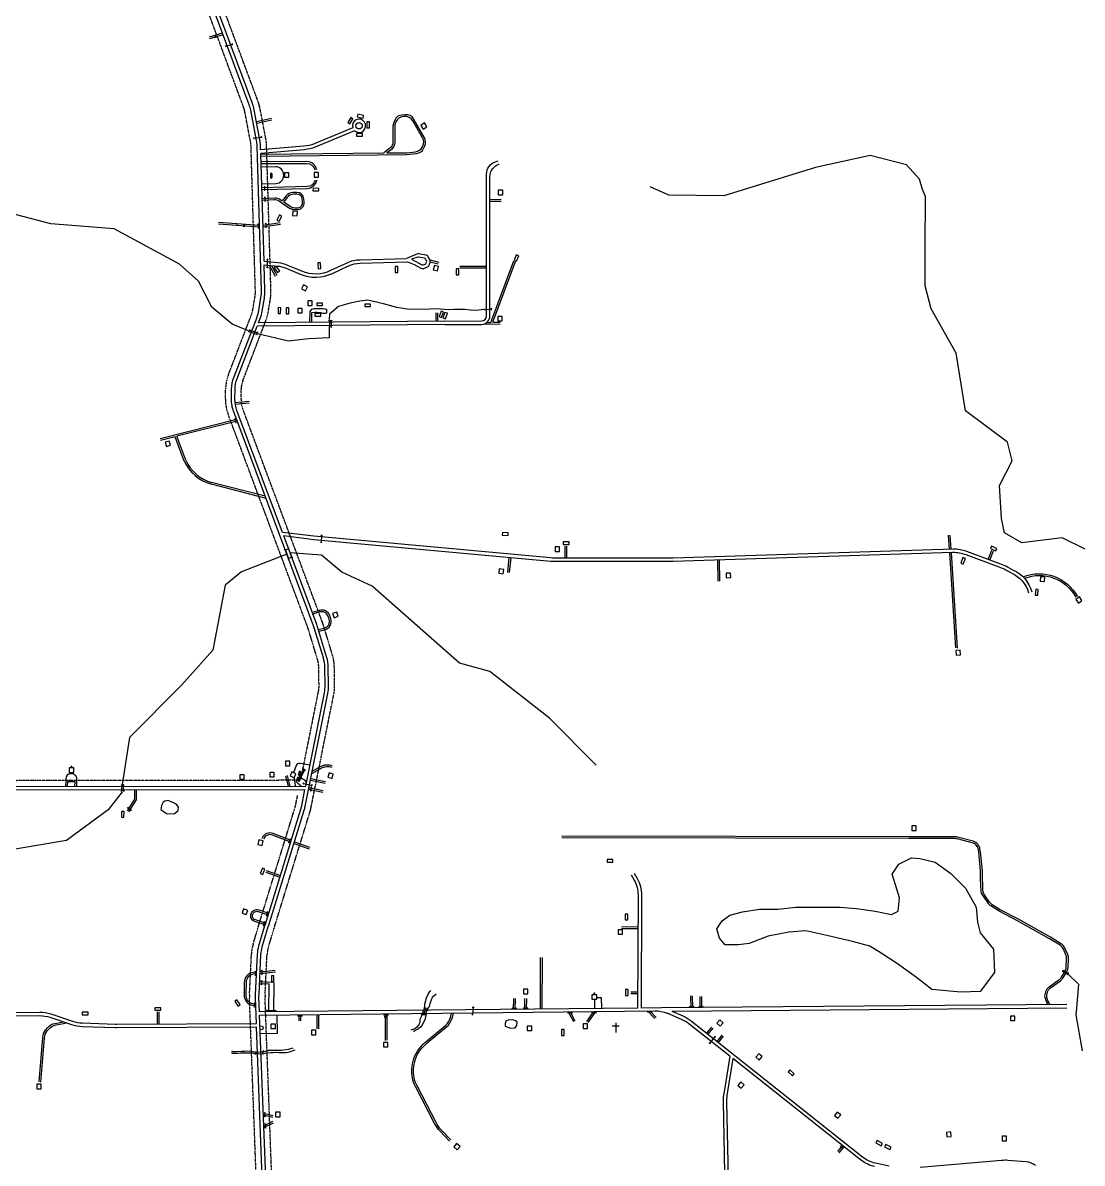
# Model space of a CAD drawing. Header units: inches. Extents: x 2666812 to 2767151, y 580083 to 705712.
# Drawn here: x 2700233 to 2706359, y 663811 to 670407 of the extents above; entities that cross this region are included whole.
import ezdxf

# ---------------------------------------------------------------- set-up
doc = ezdxf.new("R2010")
doc.units = ezdxf.units.IN
doc.header["$MEASUREMENT"] = 0
doc.linetypes.add('PHANTOM', pattern=[2.5, 1.25, -0.25, 0.25, -0.25, 0.25, -0.25])
for name, color, linetype in [('HY-SHORE', 5, 'Continuous'), ('PLD-LANDBASE', 252, 'Continuous'), ('PLD-PAR', 1, 'Continuous')]:
    doc.layers.add(name, color=color, linetype=linetype)

# ---------------------------------------------------------------- blocks, each defined once
blk = doc.blocks.new('DRWAYCULVERT')
for p, q in [((-13.4, 2.1), (-9.7, 0)), ((-9.7, 0), (-13.4, -2.1)), ((-9.7, 0), (9.7, 0)), ((13.5, 2.2), (9.7, 0)), ((9.7, 0), (13.5, -2.2))]:
    blk.add_line(p, q)
blk = doc.blocks.new('CULVERT-LONG-PT1')
for p, q in [((-12, 7), (0, 0)), ((0, 0), (-12, -7))]:
    blk.add_line(p, q)
blk = doc.blocks.new('CULVERT-LONG-PT2')
for p, q in [((12, 7), (0, 0)), ((0, 0), (12, -7))]:
    blk.add_line(p, q)
blk = doc.blocks.new('CULVERT')
for p, q in [((-52, 7), (-41, 0)), ((-41, 0), (-52, -7)), ((-41, 0), (41, 0)), ((52, 7), (41, 0)), ((41, 0), (52, -7))]:
    blk.add_line(p, q)
blk = doc.blocks.new('BRIDGE-LONG-PT1')
for p, q in [((0, 0), (-7.4, 4)), ((0, -20), (-7.4, -24))]:
    blk.add_line(p, q)
blk.add_lwpolyline([(0, 0), (0, -20)])
blk = doc.blocks.new('BRIDGE-LONG-PT2')
for p, q in [((0, 0), (7.4, 4)), ((0, -20), (7.4, -24))]:
    blk.add_line(p, q)
blk.add_lwpolyline([(0, 0), (0, -20)])
blk = doc.blocks.new('HANDHOLE')
blk.add_lwpolyline([(12, -12), (12, 12), (-12, 12), (-12, -12)], close=True)
blk = doc.blocks.new('HOUSETRL')
blk.add_lwpolyline([(-34, -15), (34, -15), (34, 15), (-34, 15)], close=True)
blk = doc.blocks.new('DWELLING2')
blk.add_lwpolyline([(28, -26), (28, 26), (-23, 26), (-23, -26)], close=True)
blk = doc.blocks.new('CHURCH')
blk.add_lwpolyline([(-28, -26), (28, -26), (28, 26), (-28, 26)], close=True)
for points in [[(-8, 41), (8, 41)], [(0, 26), (0, 50)]]:
    blk.add_lwpolyline(points)

msp = doc.modelspace()

# ---------------------------------------------------------------- linework, layer by layer
at = {"layer": 'HY-SHORE'}
for p, q in [((2705133.1, 669640.6), (2704817.2, 669570.3)), ((2705342, 669584.9), (2705133.1, 669640.6)), ((2704817.2, 669570.3), (2704285.8, 669405.7)), ((2705418.3, 669502.5), (2705342, 669584.9)), ((2705435.5, 669444.1), (2705418.3, 669502.5)), ((2703968.7, 669410.7), (2703859.8, 669459.2)), ((2705452.6, 669402.8), (2705435.5, 669444.1)), ((2704285.8, 669405.7), (2703968.7, 669410.7)), ((2705451.1, 669105.9), (2705452.6, 669402.8)), ((2700395.2, 669244.1), (2700152.7, 669307.8)), ((2700762.1, 669214.9), (2700395.2, 669244.1)), ((2701139.6, 669010.9), (2700762.1, 669214.9)), ((2705450.3, 668885.8), (2705451.1, 669105.9)), ((2701249.1, 668912.1), (2701139.6, 669010.9)), ((2701325.8, 668763.1), (2701249.1, 668912.1)), ((2705485.3, 668753), (2705450.3, 668885.8)), ((2701442.9, 668663.5), (2701325.8, 668763.1)), ((2705629.8, 668496.4), (2705485.3, 668753)), ((2701542, 668623.6), (2701442.9, 668663.5)), ((2702005.3, 668643.9), (2702003.9, 668585.5)), ((2701769.5, 668565.2), (2701589.2, 668608.7)), ((2701884.3, 668579), (2701769.5, 668565.2)), ((2702003.9, 668585.5), (2701884.3, 668579)), ((2705683.7, 668163), (2705629.8, 668496.4)), ((2705927.6, 667982.6), (2705683.7, 668163)), ((2705953.9, 667874.5), (2705927.6, 667982.6)), ((2705880.3, 667732), (2705953.9, 667874.5)), ((2705891.3, 667540.4), (2705880.3, 667732)), ((2705908.9, 667457.3), (2705891.3, 667540.4)), ((2706009.5, 667399.9), (2705908.9, 667457.3)), ((2706242.5, 667427.8), (2706009.5, 667399.9)), ((2706376.6, 667362.8), (2706242.5, 667427.8)), ((2701759.9, 667333.7), (2701496.6, 667231.1)), ((2701960.4, 667328.5), (2701778.4, 667341.2)), ((2702076.9, 667229.7), (2701960.4, 667328.5)), ((2701496.6, 667231.1), (2701402.9, 667155.1)), ((2702253.1, 667148.4), (2702076.9, 667229.7)), ((2701402.9, 667155.1), (2701332.3, 666779.2)), ((2702758.7, 666703.9), (2702253.1, 667148.4)), ((2701332.3, 666779.2), (2701151.1, 666576.9)), ((2702934.1, 666656.2), (2702758.7, 666703.9)), ((2703279, 666384.8), (2702934.1, 666656.2)), ((2701151.1, 666576.9), (2700849.4, 666274.1)), ((2703549, 666113), (2703279, 666384.8)), ((2700849.4, 666274.1), (2700808.1, 666002.2)), ((2700808.1, 665959.7), (2700727.3, 665855.8)), ((2700727.3, 665855.8), (2700486.4, 665677.4)), ((2700486.4, 665677.4), (2699787.8, 665561.1)), ((2706338.8, 664845), (2706276.4, 664906)), ((2706327.6, 664709.1), (2706338.8, 664845)), ((2706324.4, 664669.8), (2706327.6, 664709.1)), ((2706359.9, 664462.1), (2706324.4, 664669.8))]:
    msp.add_line(p, q, dxfattribs=at)
for points in [[(2702898.6, 668748.5), (2702853.8, 668743.9), (2702821, 668745.7), (2702789.7, 668749.3), (2702725.7, 668748.2), (2702694.7, 668747.9), (2702625.9, 668752.2), (2702551.3, 668748.2), (2702455.4, 668751.9), (2702395.5, 668760.2), (2702318, 668782.3), (2702227, 668802.2), (2702181.5, 668797.1), (2702126.3, 668785.9), (2702058.4, 668765.7), (2702005.4, 668721.5), (2702005.3, 668691.8)], [(2701124.3, 665883.3), (2701116.5, 665890.3), (2701101, 665897.7), (2701073.1, 665908.9), (2701053.9, 665905.3), (2701044.8, 665899.5), (2701034.2, 665880.3), (2701030.3, 665856.9), (2701063.4, 665833.6), (2701107.6, 665833), (2701131.3, 665851.6), (2701132.7, 665870), (2701124.3, 665883.3)], [(2705846.3, 665049), (2705851.6, 664915.2), (2705767.7, 664804.6), (2705657, 664800.8), (2705489.2, 664816.1), (2705401.4, 664884.7), (2705290.8, 664964.7), (2705195.4, 665025.7), (2705130.6, 665067.6), (2705031.4, 665094.3), (2704882.6, 665128.6), (2704760.5, 665155.2), (2704661.4, 665147.6), (2704543.1, 665124.8), (2704432.5, 665082.8), (2704371.4, 665075.2), (2704295.1, 665075.2), (2704260.8, 665113.3), (2704245.5, 665166.7), (2704276, 665212.4), (2704321.8, 665246.7), (2704394.3, 665265.8), (2704493.5, 665281), (2704600.3, 665281), (2704703.3, 665292.4), (2704817.8, 665292.4), (2704958.9, 665292.4), (2705054.3, 665284.8), (2705107.7, 665277.2), (2705161.1, 665269.6), (2705256.5, 665250.5), (2705294.6, 665269.6), (2705302.3, 665345.8), (2705279.4, 665422), (2705260.3, 665483), (2705298.4, 665540.1), (2705370.9, 665578.2), (2705420.5, 665574.4), (2705508.3, 665551.6), (2705599.8, 665486.8), (2705683.7, 665402.9), (2705744.8, 665292.4), (2705752.4, 665204.8), (2705767.7, 665143.8), (2705846.3, 665049)], [(2702554.9, 664709.1), (2702557.2, 664715.6), (2702557.5, 664730.7), (2702567.5, 664767.1), (2702576, 664788.2), (2702586.2, 664803.5), (2702591.9, 664810.1)], [(2702575.7, 664708.5), (2702580.3, 664713.1), (2702584, 664718.2), (2702587.7, 664734.4), (2702597.1, 664762.3), (2702601.6, 664770.2), (2702607.9, 664777.9), (2702622.4, 664791.3)], [(2702540.1, 664668.9), (2702535.6, 664657.8), (2702529.3, 664642.2), (2702528.5, 664633.6), (2702527, 664620.5), (2702522.8, 664612.3), (2702509.1, 664595.5), (2702499.4, 664589.3), (2702476.7, 664580.2)], [(2702562.9, 664667.2), (2702561.2, 664658.4), (2702558.3, 664640.4), (2702539.8, 664607.2), (2702535, 664599.8), (2702521.1, 664587.8), (2702502.3, 664578.2), (2702492.6, 664571.1)], [(2703082.6, 664635.1), (2703072.2, 664638), (2703043.4, 664639.7), (2703026.1, 664633.4), (2703022.1, 664620.1), (2703021.5, 664604.6), (2703053.7, 664592.5), (2703079.1, 664594.2), (2703088.9, 664608.6), (2703090.6, 664629.9), (2703082.6, 664635.1)], [(2701624.4, 664455), (2701653.8, 664465.3), (2701693.6, 664465.7), (2701726.6, 664464.9), (2701768.9, 664471.4), (2701796.2, 664479.1)], [(2701439.6, 664451.5), (2701444.8, 664448.1), (2701453.4, 664447), (2701476.6, 664448.1), (2701491.5, 664449.3), (2701527.2, 664450.6), (2701534.5, 664450.6), (2701542.5, 664450.6), (2701557.5, 664450.6), (2701576.8, 664445)], [(2701578.5, 664452.3), (2701569.7, 664454.1), (2701557.2, 664457.3), (2701541.2, 664459.6), (2701516, 664457.3), (2701496.7, 664457.1), (2701465.4, 664455.5), (2701448.9, 664455), (2701441.4, 664459.3)], [(2701627, 664446.4), (2701643.2, 664449), (2701666.8, 664451.7), (2701679.5, 664452.4), (2701700.2, 664454.1), (2701714.1, 664452.5), (2701726.2, 664450.8), (2701756.1, 664452.2), (2701775.8, 664455.6), (2701808.6, 664467.1)]]:
    msp.add_lwpolyline(points, dxfattribs=at)
at = {"layer": 'PLD-LANDBASE'}
for p, q in [((2701543.4, 668633.8), (2701548, 668628.8)), ((2701544.9, 668619.2), (2701538.3, 668617.8)), ((2701544.9, 668619.2), (2701583.5, 668606.8)), ((2701548, 668628.8), (2701586.5, 668616.3)), ((2701583.5, 668606.8), (2701588, 668601.8)), ((2701593.2, 668617.8), (2701586.5, 668616.3)), ((2701751.1, 667357.3), (2701769.2, 667308.7)), ((2701769.8, 667364.3), (2701788, 667315.7)), ((2700801.3, 666002.1), (2700804.7, 665996.3)), ((2700804.7, 665966.4), (2700804.7, 665996.3)), ((2700814.7, 665996.3), (2700818.1, 666002.1)), ((2700814.7, 665966.4), (2700814.7, 665996.3)), ((2700801.3, 665960.5), (2700804.7, 665966.4)), ((2700814.7, 665966.4), (2700818.1, 665960.5)), ((2706248.7, 664920.5), (2706241.9, 664920.8)), ((2706248.2, 664930.7), (2706251.3, 664924.7)), ((2706271.5, 664906.1), (2706274.7, 664900.1)), ((2706281, 664910), (2706274.2, 664910.3)), ((2703551.8, 664769.3), (2703577.8, 664768.8)), ((2701574.2, 664457.5), (2701580.2, 664454.4)), ((2701580.8, 664444.4), (2701575.1, 664440.7)), ((2701580.2, 664454.4), (2701620.7, 664456.6)), ((2701580.8, 664444.4), (2701621.2, 664446.7)), ((2701626.4, 664460.4), (2701620.7, 664456.6)), ((2701621.2, 664446.7), (2701627.3, 664443.6))]:
    msp.add_line(p, q, dxfattribs=at)
for points in [[(2701608.2, 669671.7), (2701607.5, 669695.3, 0.039595), (2701603.7, 669729.8), (2701570.3, 669904.9, 0.041848), (2701560.4, 669940.3), (2701215.3, 670869, -0.024522), (2701210, 670885.8), (2701089.5, 671342.9, -0.008951), (2701088, 671349.2), (2700960.3, 671915, 0.005159), (2700959.3, 671919.4), (2700892.8, 672188, 0.028392), (2700885.5, 672211.8), (2700793.9, 672457.9, 0.035006), (2700781.2, 672485.9), (2700460.5, 673076)], [(2701868.6, 665992.9), (2701976.9, 666532.3, 0.053144), (2701980.8, 666574.5), (2701979.3, 666679.3, 0.069678), (2701970.8, 666734.1), (2701918.6, 666907.3, 0.016171), (2701914.5, 666919.6), (2701452.3, 668157.8, -0.093051), (2701439.7, 668230.5), (2701440.5, 668287.7, -0.088157), (2701453.7, 668356.4), (2701587.2, 668705, 0.05014), (2701597.7, 668743.7), (2701610.2, 668818.5, 0.048893), (2701612.8, 668857.5), (2701587.5, 669694.7, 0.039595), (2701584, 669726.1), (2701550.7, 669901.1, 0.041848), (2701541.7, 669933.3), (2701196.6, 670862, -0.024522)], [(2701609.3, 669636.7), (2702453.2, 669646.1), (2702510.2, 669652.1, 0.261661), (2702550.1, 669680.5), (2702557.3, 669695.7, 0.245793), (2702555.5, 669742.1), (2702492.7, 669851.2, 0.29726), (2702444, 669875.9), (2702424.2, 669873.8, 0.266597), (2702383.9, 669844.5), (2702377.6, 669830.3, 0.105785), (2702373.2, 669809.9), (2702373.2, 669719.6, -0.231258), (2702353.9, 669680.1), (2702321.2, 669654.7)], [(2702337.7, 669654.8), (2702452.6, 669656.1), (2702503.5, 669661.5, 0.261661), (2702543.5, 669689.8), (2702546.1, 669695.3, 0.245793), (2702544.2, 669741.6), (2702487.3, 669840.5, 0.29726), (2702438.6, 669865.3), (2702431, 669864.5, 0.266597), (2702390.7, 669835.2), (2702387.6, 669828.2, 0.105785), (2702383.2, 669807.7), (2702383.2, 669714.7, -0.231258), (2702363.9, 669675.2), (2702337.7, 669654.8)], [(2702140.5, 669800), (2701917.8, 669707.7, -0.076785), (2701858.5, 669693.3), (2701608.2, 669671.7)], [(2702151.6, 669782.9), (2701924, 669688.7, -0.076785), (2701861.7, 669673.5), (2701608.8, 669651.6)], [(2701932.7, 669557.4, 0.351173), (2701874, 669604.2), (2701610.3, 669603.4)], [(2701610.6, 669593.4), (2701874, 669594.2, -0.338426), (2701922.3, 669557.4, -0.338426)], [(2701614, 669476), (2701697.5, 669478.2, 0.419531), (2701741.3, 669525.2), (2701741, 669531.1, 0.407692), (2701695.1, 669574.1), (2701611.4, 669572.2)], [(2702674.1, 668681.9), (2702884.4, 668682.6, 0.413079), (2702914.3, 668712.6), (2702914.3, 669532.7, -0.324881), (2702966.2, 669604), (2702981.2, 669608.9)], [(2702674.2, 668661.9), (2702884.5, 668662.6, 0.413079), (2702934.3, 668712.6), (2702934.3, 669518.2, -0.324881), (2702986.2, 669589.5), (2702987.4, 669589.9)], [(2701922.9, 669497.4, -0.335563), (2701875.8, 669459.8), (2701614.8, 669452.9)], [(2701615.1, 669443), (2701876, 669449.8, 0.347362), (2701933.2, 669497.4, 0.347362)], [(2701617, 669381.9), (2701686.6, 669384.8, -0.161631), (2701716.9, 669376.2), (2701775.5, 669336.1, 0.140007), (2701801.6, 669327.5), (2701818.5, 669326.7, 0.451579), (2701860.1, 669370), (2701858.5, 669390, 0.398872), (2701817.4, 669426.6), (2701794.2, 669425.9, 0.225631), (2701756, 669406.3), (2701733.5, 669376.9)], [(2701616.7, 669391.9), (2701689.5, 669395, -0.161631), (2701719.8, 669386.3), (2701733.5, 669376.9)], [(2701741.8, 669371.3), (2701778.8, 669346, 0.140007), (2701804.9, 669337.3), (2701819, 669336.7, 0.451579), (2701850.1, 669369.2), (2701848.5, 669389.1, 0.398872), (2701817.7, 669416.6), (2701799.2, 669416.1, 0.225631), (2701761, 669396.4), (2701741.8, 669371.3)], [(2701627.6, 669028.5), (2701708.5, 669020.4, -0.075171), (2701763.6, 669006.4), (2701844.1, 668972.5, 0.212427), (2702014.8, 668975.9), (2702107.7, 669019.4, -0.10328), (2702183.2, 669037.3), (2702451.6, 669044.5)], [(2702457, 669024.6), (2702496.2, 669009.1), (2702535.2, 668988.3, 0.205685), (2702551, 668987), (2702569.8, 668993.3, 0.228541), (2702582.2, 669005.4), (2702588.1, 669021.5, 0.222619), (2702586.6, 669038.4), (2702577.3, 669054.5, 0.216201), (2702563.8, 669064.1), (2702523.5, 669072, 0.094717), (2702515.9, 669072), (2702451.6, 669044.5)], [(2701596.3, 668672.9), (2701605.8, 668697.9, 0.05014), (2701617.4, 668740.4), (2701629.9, 668815.2, 0.048893), (2701632.8, 668858.1), (2701628.2, 669008.3)], [(2701628.2, 669008.3), (2701706.5, 669000.5, -0.075171), (2701755.8, 668988), (2701836.3, 668954.1, 0.212427), (2702023.3, 668957.8), (2702116.2, 669001.3, -0.10328), (2702183.8, 669017.3), (2702457, 669024.6)], [(2701734.5, 667458.9), (2701471, 668164.8, -0.093051), (2701459.7, 668230.3), (2701460.5, 668287.4, -0.088157), (2701472.4, 668349.2), (2701588.6, 668652.9)], [(2701166.6, 667872.5, 0.225978), (2701323.1, 667739.2)], [(2701175.6, 667877.7, 0.227784), (2701324.7, 667749, 1.280241)], [(2705956.5, 667243.8), (2705926, 667259.5, 0.052163), (2705887.9, 667275.8), (2705691, 667349.2, 0.100379), (2705612.7, 667362.6), (2703993.2, 667311.4), (2703301.2, 667311.5, -0.018263), (2703286.6, 667312), (2701915.3, 667437.3), (2701734.5, 667458.9)], [(2701601.7, 664687.3), (2701598.6, 664769.3, -0.021527), (2701598.7, 664784.8), (2701610.2, 665020, -0.05973), (2701617.3, 665062.2), (2701652, 665179.6, -0.002969), (2701652.7, 665181.7), (2701859.7, 665852.8, 0.025301), (2701865.2, 665874.4), (2701996.5, 666528.4, 0.053144), (2702000.8, 666574.8), (2701999.3, 666679.5, 0.069678), (2701989.9, 666739.9), (2701937.7, 666913.1, 0.016171), (2701933.2, 666926.6), (2701741.9, 667439.2)], [(2705948.8, 667225.3), (2705917, 667241.8, 0.052163), (2705878.8, 667258.2), (2705687.7, 667329.4, 0.100379), (2705609.3, 667342.8), (2703993.6, 667291.7), (2703300.4, 667291.8, -0.018263), (2703285.8, 667292.3), (2701915.9, 667417.5), (2701741.9, 667439.2)], [(2705948.8, 667225.3, -0.219003), (2706049, 667110.4, -0.931364)], [(2705956.5, 667243.8, -0.218485), (2706067.9, 667116.9)], [(2706016.6, 667202.6, -0.381771), (2706330.9, 667089.2)], [(2706024.2, 667194.6, -0.377309), (2706322.1, 667084.5)], [(2701945.1, 666888.6), (2701978, 666896.3, 0.444341), (2702013.7, 666961.4), (2702008, 666977.6, 0.403296), (2701946.2, 667009), (2701906.9, 666997)], [(2701942.3, 666898.2), (2701975.7, 666906.1, 0.444341), (2702004.2, 666958.1), (2701998.6, 666974.3, 0.403296), (2701949.1, 666999.5), (2701910.4, 666987.6)], [(2701892.6, 666112.6), (2701836.8, 666123.8, 0.364773), (2701814.2, 666111.4), (2701798.4, 666070.1)], [(2700545.4, 666027.4), (2700545.5, 666032.9, 0.420798), (2700515.5, 666063.6), (2700511.2, 666063.6, 0.407747), (2700481.2, 666034.2), (2700481.1, 666027.3)], [(2701903.6, 666065.9), (2701962.1, 666098.7, -0.099608), (2701980.8, 666104.8), (2701990.2, 666105.9, -0.081119), (2702006.3, 666105.2), (2702019.5, 666102.4)], [(2701906.2, 666078.8), (2701958.9, 666108.4, -0.099608), (2701977.7, 666114.5), (2701990.6, 666116, -0.081119), (2702006.7, 666115.3), (2702021.6, 666112.1)], [(2696418.8, 665549.3), (2697422.7, 665915.1, -0.062655), (2697471.3, 665926.2), (2697681.4, 665947.1, -0.019754), (2697697.2, 665948), (2699792, 665990.2, -0.004722), (2699795.8, 665990.3), (2701868.6, 665992.9)], [(2696085.7, 665406.6), (2697429.5, 665896.3, -0.062655), (2697473.3, 665906.3), (2697683.4, 665927.2, -0.019754), (2697697.6, 665928), (2699792.4, 665970.2, -0.004722), (2699795.8, 665970.3), (2701864.6, 665972.9)], [(2701584.2, 664619.6), (2701578.6, 664768.5, -0.021527), (2701578.7, 664785.7), (2701590.2, 665020.9, -0.05973), (2701598.2, 665067.9), (2701632.9, 665185.3, -0.002969), (2701633.5, 665187.5), (2701840.6, 665858.7, 0.025301), (2701845.6, 665878.3), (2701864.6, 665972.9)], [(2701784.8, 665678), (2701680.1, 665718.5, 0.39484), (2701616.7, 665693), (2701615.5, 665690.3)], [(2701781.9, 665668.4), (2701676.5, 665709.2, 0.39484), (2701625.8, 665688.8), (2701624.5, 665686.1)], [(2706173.6, 664727.7), (2706160.4, 664750.4), (2706156.3, 664763.2, -0.150198), (2706156, 664792.6), (2706157.7, 664798.6, -0.164154), (2706176.1, 664824.8), (2706233.1, 664866.7, 0.096252), (2706246, 664880.7), (2706269.4, 664918.5, 0.129462), (2706276.8, 664942.9), (2706278.9, 664996, 0.113264), (2706274.7, 665018), (2706258, 665056, 0.151104), (2706238.7, 665078.4), (2706175, 665118.1), (2705989.9, 665222.4), (2705884.4, 665276.9), (2705837.6, 665306.5, -0.10228), (2705823.1, 665320.6), (2705793.1, 665364.5, -0.139775), (2705784.4, 665390.6), (2705783.2, 665418.2), (2705781.3, 665461.4), (2705781.3, 665503), (2705770.4, 665612.6), (2705767.5, 665630.1, 0.128186), (2705757.2, 665653.1), (2705754.6, 665656.4, 0.161532), (2705728.1, 665673.5), (2705637.3, 665697.2, 0.063818), (2705624.7, 665698.8), (2705505.1, 665698.8), (2705355.7, 665698.8), (2703349.7, 665703.5)], [(2706162.1, 664727.6), (2706154, 664741.6, -0.054456), (2706149.6, 664751.5), (2706145.9, 664763.1, -0.150198), (2706145.5, 664792.5), (2706149.1, 664804.7, -0.164154), (2706167.5, 664830.9), (2706225.6, 664873.6, 0.096252), (2706238.5, 664887.6), (2706259.5, 664921.5, 0.129462), (2706266.9, 664945.9), (2706268.8, 664994.1, 0.113264), (2706264.6, 665016.1), (2706250.1, 665049.2, 0.151104), (2706230.8, 665071.5), (2706169.9, 665109.5), (2705985.1, 665213.6), (2705879.4, 665268.2), (2705830.5, 665299.2, -0.10228), (2705816, 665313.2), (2705783.2, 665361.3, -0.139775), (2705774.5, 665387.3), (2705773.2, 665417.8), (2705771.3, 665461.2), (2705771.3, 665502.5), (2705760.5, 665611.3), (2705757, 665632.3, 0.128186), (2705751.8, 665643.8), (2705743.6, 665654, 0.161532), (2705730.4, 665662.6), (2705636, 665687.2, 0.063818), (2705623.4, 665688.8), (2705505.1, 665688.8), (2705355.6, 665688.8), (2703349.7, 665693.5)], [(2703751.4, 665479.3), (2703768.1, 665448.8, -0.127266), (2703790.4, 665361.5), (2703788.2, 664707.8)], [(2703768.9, 665488.9), (2703785.6, 665458.5, -0.127266), (2703810.4, 665361.4), (2703808.2, 664708)], [(2701634.2, 665189.6), (2701575, 665208.5, -0.414483), (2701552.3, 665252.5), (2701552.8, 665253.9, -0.419281), (2701597.3, 665276.4), (2701654.9, 665256.8)], [(2701637.1, 665199.2), (2701578, 665218, -0.414483), (2701561.8, 665249.5), (2701562.3, 665250.9, -0.419281), (2701594.1, 665266.9), (2701652.1, 665247.2)], [(2701585.1, 664917.4), (2701565.6, 664914.8, 0.37411), (2701513.4, 664855.8), (2701512.4, 664791.6)], [(2701584.6, 664907.2), (2701567.3, 664904.9, 0.369804), (2701524, 664856.3), (2701522.1, 664792.5)], [(2701512.4, 664791.6), (2701512.3, 664784, 0.361858), (2701561, 664724.6), (2701580.4, 664720.8)], [(2701522.1, 664792.5), (2701521.9, 664784.6, 0.365187), (2701562.5, 664734.5), (2701580, 664731.1)], [(2697527.4, 664654.3), (2698966.7, 664636.3, 0.039067), (2698997.9, 664638.4), (2699278.5, 664679, -0.034981), (2699306.3, 664681), (2700331.4, 664684.9, -0.081542), (2700395.4, 664674.7), (2700520.7, 664632.9, 0.071528), (2700576.8, 664622.8), (2700768.7, 664615.9, 0.010195), (2700776.8, 664615.7), (2701584.2, 664619.6)], [(2701602.4, 664667.4), (2703887.5, 664692.3, -0.092147), (2703959.5, 664679.7)], [(2702700.9, 663939.2), (2702645.9, 663996, -0.073566), (2702613.5, 664041.2), (2702503.4, 664254.7, -0.140186), (2702482.9, 664357.2), (2702484, 664370.4, -0.169253), (2702534.6, 664484.7), (2702547.9, 664498.9, -0.03166), (2702565.4, 664515.4), (2702676.1, 664607.2, 0.156174), (2702705.7, 664653.5), (2702712.6, 664679.5)], [(2702708.1, 663946.2), (2702653.1, 664003, -0.073566), (2702622.3, 664045.8), (2702512.3, 664259.3, -0.140186), (2702492.9, 664356.3), (2702494, 664369.5, -0.169253), (2702541.9, 664477.9), (2702555.2, 664492.1, -0.03166), (2702571.8, 664507.7), (2702682.5, 664599.5, 0.156174), (2702715.4, 664650.9), (2702722.9, 664679.6)], [(2704320.5, 664430.4), (2704084.9, 664617.2, 0.062358), (2704042.4, 664643), (2703959.5, 664679.7)], [(2705242.9, 663794.5), (2705162.6, 663811.8, -0.114838), (2705088.8, 663846.7), (2704097.3, 664632.9, 0.062358), (2704050.6, 664661.2), (2703987.2, 664689.6)], [(2697527.4, 664634.3), (2698966.5, 664616.3, 0.039067), (2699000.7, 664618.6), (2699281.3, 664659.2, -0.034981), (2699306.4, 664661), (2700331.5, 664664.9, -0.081542), (2700389.1, 664655.7), (2700514.4, 664613.9, 0.071528), (2700576, 664602.8), (2700768, 664595.9, 0.010195), (2700776.9, 664595.7), (2701584.9, 664599.6)], [(2700327.3, 664281), (2700348, 664538.7, -0.152529), (2700364.7, 664580.1), (2700376, 664593.9, -0.174335), (2700419.5, 664620.1), (2700465.4, 664629.1), (2700467.3, 664629.6)], [(2700337.3, 664280.2), (2700357.7, 664534.7, -0.152529), (2700374.4, 664576.2), (2700381.4, 664584.8, -0.174335), (2700425, 664610.9), (2700467.7, 664619.4), (2700484.4, 664624)], [(2701397.7, 662085.5), (2701457, 662296.6, 0.033156), (2701463, 662325.1), (2701578.9, 663138.9, 0.006321), (2701579.6, 663144.4), (2701638, 663645.5, 0.038375), (2701639.3, 663679.2), (2701602.4, 664667.4)], [(2704338.5, 664416.1), (2704304.3, 664202.3, 0.04487), (2704301.8, 664166.5), (2704314.5, 663551.9)], [(2705158.4, 663792.3, -0.114838), (2705076.4, 663831), (2704338.5, 664416.1)], [(2704291.3, 664247.9), (2704284.5, 664205.4, 0.04487), (2704281.8, 664166.1), (2704294.5, 663551.4)], [(2706088.4, 663797.8, 0.147234), (2706034.7, 663818.8), (2705929.2, 663827.4, 0.042255), (2705892.1, 663827.2), (2705421.2, 663785.7, -0.032707)]]:
    msp.add_lwpolyline(points, format="xyb", dxfattribs=at)
at = {"layer": 'PLD-LANDBASE', "linetype": 'PHANTOM'}
for points in [[(2701635.6, 664717.6), (2701633.6, 664770.6, -0.021527), (2701633.7, 664783.1), (2701645.1, 665018.3, -0.05973), (2701650.9, 665052.3), (2701685.6, 665169.7, -0.002969), (2701686.1, 665171.3), (2701893.2, 665842.5, 0.025301), (2701899.5, 665867.5), (2702030.8, 666521.5, 0.053144), (2702035.8, 666575.3), (2702034.3, 666680, 0.069678), (2702023.4, 666749.9), (2701971.3, 666923.2, 0.016171), (2701966, 666938.8), (2701503.8, 668177, -0.093051), (2701494.7, 668229.8), (2701495.5, 668286.9, -0.088157), (2701505.1, 668336.7), (2701638.5, 668685.4, 0.05014), (2701651.9, 668734.6), (2701664.4, 668809.5, 0.048893), (2701667.8, 668859.1), (2701642.5, 669696.3, 0.039595), (2701638.1, 669736.4), (2701604.7, 669911.4, 0.041848), (2701593.2, 669952.5), (2701248.1, 670881.2, -0.024522)], [(2701839.9, 666027.9), (2701942.6, 666539.2, 0.053144), (2701945.8, 666574), (2701944.3, 666678.8, 0.069678), (2701937.3, 666724), (2701885.1, 666897.2, 0.016171), (2701881.7, 666907.4), (2701419.5, 668145.6, -0.093051), (2701404.7, 668231), (2701405.5, 668288.1, -0.088157), (2701421, 668368.9), (2701554.5, 668717.6, 0.05014), (2701563.1, 668749.4), (2701575.6, 668824.3, 0.048893), (2701577.8, 668856.4), (2701552.5, 669693.6, 0.039595), (2701549.7, 669719.5), (2701516.3, 669894.6, 0.041848), (2701508.9, 669921.1), (2701163.8, 670849.8, -0.024522)], [(2696066.9, 665458.3), (2697410.7, 665948, -0.062655), (2697467.9, 665961), (2697677.9, 665981.9, -0.019754), (2697696.5, 665983), (2699791.3, 666025.2, -0.004722), (2699795.7, 666025.3), (2701839.9, 666027.9)], [(2701551, 664569.4), (2701543.6, 664767.2, -0.021527), (2701543.8, 664787.5), (2701555.2, 665022.7, -0.05973), (2701564.6, 665077.8), (2701599.3, 665195.2, -0.002969), (2701600.1, 665197.9), (2701807.2, 665869, 0.025301), (2701811.3, 665885.2), (2701821.8, 665937.8)], [(2701439.5, 662104.9), (2701490.7, 662287.1, 0.033156), (2701497.7, 662320.2), (2701613.5, 663133.9, 0.006321), (2701614.3, 663140.3), (2701672.8, 663641.4, 0.038375), (2701674.3, 663680.5), (2701635.6, 664717.6)], [(2701344.2, 662098.4), (2701404.1, 662311.4, 0.033156), (2701408.6, 662332.8), (2701524.4, 663146.6, 0.006321), (2701524.9, 663150.8), (2701583.4, 663651.9, 0.038375), (2701584.4, 663677.1), (2701551, 664569.4)]]:
    msp.add_lwpolyline(points, format="xyb", dxfattribs=at)
at = {"layer": 'PLD-LANDBASE'}
for points in [[(2701387.6, 670347.9), (2701310.2, 670323.7)], [(2701391.1, 670338.5), (2701313.1, 670314.2)], [(2701339.9, 670334.2), (2701348.9, 670337), (2701342.8, 670322.4), (2701352, 670325.4)], [(2701409.8, 670273.4), (2701440, 670282.6)], [(2701583.3, 669836.6), (2701671.2, 669856.5)], [(2701585.2, 669826.8), (2701673.4, 669846.8)], [(2701572.7, 669740.8), (2701609.1, 669746.4)], [(2701627.6, 669028.5), (2701608.8, 669651.6)], [(2701609, 669646.7), (2702321.2, 669654.7)], [(2701664.3, 669532.2), (2701664.3, 669514.6)], [(2701675, 669514.6), (2701675, 669532.2)], [(2702934.3, 669385.7), (2702998.2, 669386.3)], [(2702934.3, 669375.7), (2702998.3, 669376.3)], [(2701601.7, 669225.2), (2701470.1, 669234.9), (2701363.6, 669243.2)], [(2701601.4, 669235.3), (2701470.9, 669244.9), (2701364.4, 669253.1)], [(2701470.1, 669234.9), (2701469.3, 669237.5), (2701471.2, 669239.5), (2701471.9, 669241.9), (2701470.9, 669244.9)], [(2701509, 669243.3), (2701516.7, 669242.8), (2701507.2, 669230.4), (2701515.8, 669229.8)], [(2701621.3, 669237), (2701721.7, 669252.1)], [(2701621.6, 669227), (2701723.2, 669242.2)], [(2702587.6, 669036.4), (2702638, 669022)], [(2702589.1, 669025.6), (2702635.2, 669012.4)], [(2702939.3, 668674.8), (2703072.7, 669030)], [(2702950.1, 668675), (2703082, 669026.4)], [(2701658.2, 669005.3), (2701693, 668942.5)], [(2701670.3, 669004.1), (2701701.7, 668947.3)], [(2702760.6, 668990.2), (2702914.3, 668989.5)], [(2702760.7, 669000.2), (2702914.3, 668999.5)], [(2701892.2, 668735.3), (2701891.3, 668675.4)], [(2701892.2, 668735.3), (2701903.9, 668750.2), (2701917.3, 668754.2), (2701956.3, 668754.5), (2701970, 668754.5), (2701982.2, 668753), (2701988.1, 668749.9), (2701988.1, 668742.7), (2701988.4, 668735.5), (2701988.4, 668729.9), (2701986.2, 668726.2), (2701978.4, 668725.6), (2701967.5, 668726.5), (2701955.3, 668729.3), (2701945.4, 668729.6), (2701932.6, 668731.3), (2701920.8, 668731.3), (2701902.1, 668729.6)], [(2701902.1, 668729.6), (2701901.3, 668675.5)], [(2702620.9, 668730.3), (2702620.9, 668681.4)], [(2702630.9, 668730.3), (2702630.9, 668681.5)], [(2702908.2, 668749.3), (2702939.4, 668750.5)], [(2702674.2, 668661.9), (2701588.6, 668652.9)], [(2702674.1, 668681.9), (2701596.3, 668672.9)], [(2702005.8, 668680.5), (2702005.8, 668650.7)], [(2702016.6, 668680.6), (2702016.6, 668650.8)], [(2702896, 668664.1), (2702993.7, 668665.8)], [(2702916.5, 668674.4), (2702939.3, 668674.8)], [(2702950.1, 668675), (2702993.6, 668675.8)], [(2701544.9, 668619.2), (2701548, 668628.8)], [(2701586.5, 668616.3), (2701583.5, 668606.8)], [(2701460.4, 668212), (2701541.8, 668218.6)], [(2701461.5, 668202.1), (2701542.6, 668208.6)], [(2701469.1, 668112.8), (2701026.3, 668001.4)], [(2701472.6, 668103.4), (2701124.1, 668015.6)], [(2701114.4, 668013.2), (2701028.7, 667991.7)], [(2701166.6, 667872.5), (2701114.4, 668013.2)], [(2701175.6, 667877.7), (2701124.1, 668015.6)], [(2701639.3, 667656.8), (2701323.1, 667739.2)], [(2701634.8, 667668.9), (2701324.7, 667749)], [(2705583.6, 667443.1), (2705589, 667361.8)], [(2705593.6, 667443.8), (2705599, 667362.1)], [(2701960.9, 667438.9), (2701958.8, 667405)], [(2703368.6, 667311.5), (2703368.6, 667380.9)], [(2703378.6, 667311.5), (2703378.6, 667380.9)], [(2703044.1, 667314.4), (2703034.8, 667228.6)], [(2703054, 667313.5), (2703044.7, 667227.5)], [(2705590.4, 667342.2), (2705625.7, 666793.1)], [(2705600.4, 667342.5), (2705636, 666789.3)], [(2705814.8, 667303.1), (2705836.4, 667356.6)], [(2705824.1, 667299.6), (2705845.6, 667352.8)], [(2704248.9, 667299.8), (2704252.2, 667177.1)], [(2704258.9, 667300.1), (2704262.2, 667177.3)], [(2701824.6, 666029.3), (2701855.6, 666087.2)], [(2701831.3, 666025.1), (2701862.3, 666083)], [(2700481.1, 666027.4), (2700481.1, 666027.4), (2700480.3, 665991.1)], [(2700534.6, 665991.2), (2700535.2, 666017.4), (2700490.9, 666017.4), (2700490.3, 665991.2)], [(2700544.6, 665991.2), (2700545.4, 666027.4)], [(2700814.7, 665996.3), (2700804.7, 665996.3)], [(2701769.4, 665992.8), (2701753.4, 666050.4)], [(2701779.8, 665992.8), (2701763, 666053.1)], [(2701801.4, 666040.8), (2701807.4, 665992.8)], [(2701873.2, 666015.8), (2701863.8, 666026.3), (2701855.9, 666031.4), (2701848.2, 666035.2), (2701837.7, 666042.7), (2701822.1, 666041.7), (2701814.5, 666019.6), (2701823.9, 666009.7), (2701833.1, 666002.3), (2701833.1, 666002.3), (2701841.9, 665992.9)], [(2701858.4, 666006.8), (2701901.1, 665998.1)], [(2701895.7, 666026.5), (2701981.5, 666008.6)], [(2701897.7, 666036.3), (2701983.6, 666018.4)], [(2700804.7, 665966.4), (2700814.7, 665966.4)], [(2700879.2, 665971.6), (2700878.8, 665916.6), (2700836.4, 665848.9)], [(2700889.2, 665971.7), (2700888.8, 665913.7), (2700844.9, 665843.6)], [(2701885.3, 665974.6), (2701968.4, 665957.6)], [(2701887.3, 665984.4), (2701970.4, 665967.4)], [(2701800.7, 665661.4), (2701888.1, 665630.3)], [(2701803.6, 665671), (2701891.4, 665639.7)], [(2701637.4, 665495), (2701719.3, 665465.6)], [(2701640.8, 665504.4), (2701722.3, 665475.2)], [(2703789.8, 665177.5), (2703694.8, 665176.5)], [(2703789.8, 665167.5), (2703694.9, 665166.5)], [(2703226.7, 664702.6), (2703227.1, 665001.9)], [(2703236.7, 664702.7), (2703237.1, 665001.9)], [(2701604.7, 664908.9), (2701693.9, 664918.5)], [(2701605.2, 664919), (2701692.8, 664928.5)], [(2706271.5, 664906.1), (2706274.2, 664910.3), (2706251.3, 664924.7), (2706248.7, 664920.5), (2706271.5, 664906.1)], [(2701655.2, 664687.8), (2701658.1, 664847.4), (2701601.9, 664849.7)], [(2701684.2, 664856.3), (2701602.3, 664859.7)], [(2701684.2, 664856.3), (2701681.8, 664688.1)], [(2703069.5, 664763.7), (2703068.8, 664701.1)], [(2703079.5, 664763.6), (2703078.8, 664701.2)], [(2703134.5, 664764.3), (2703133.8, 664701.7)], [(2703144.5, 664764.2), (2703143.8, 664701.8)], [(2703539.2, 664760), (2703539, 664705.5)], [(2703577.8, 664768.8), (2703578.5, 664705.9)], [(2703788.5, 664800.6), (2703749.3, 664800.6)], [(2703788.5, 664790.6), (2703749.3, 664790.6)], [(2704094.3, 664779.9), (2704095.1, 664710.5)], [(2704104.3, 664780), (2704105.1, 664710.6)], [(2704147.4, 664775.7), (2704148.1, 664711)], [(2704157.4, 664775.8), (2704158.1, 664711.1)], [(2701011.5, 664616.9), (2701011.3, 664687.6)], [(2701021.5, 664616.9), (2701021.3, 664687.7)], [(2703788.2, 664707.8), (2701601.7, 664687.3)], [(2701691.3, 664693), (2701648.9, 664693.4)], [(2702327.6, 664675.3), (2702328.1, 664521.9)], [(2702337.6, 664675.4), (2702338.1, 664522)], [(2702542.9, 664674.6), (2702553, 664702.2)], [(2702552.5, 664674.7), (2702562.7, 664702.3)], [(2702563.1, 664674.8), (2702573.2, 664702.4)], [(2702836.1, 664709.5), (2702832.8, 664673.6)], [(2703385.9, 664686.8), (2703416.5, 664630.1)], [(2703397.2, 664686.9), (2703425.3, 664634.8)], [(2703532.8, 664688.4), (2703492.7, 664630.8)], [(2703545, 664688.5), (2703500.9, 664625.1)], [(2703926.6, 664709.1), (2703808.2, 664708)], [(2703845, 664691.8), (2703887.4, 664647.6)], [(2703858.7, 664691.9), (2703894.6, 664654.5)], [(2706270.2, 664728.5), (2703926.6, 664709.1)], [(2706270.4, 664708.5), (2703987.2, 664689.6)], [(2701604.7, 664606), (2701619, 664603.9), (2701622.3, 664593), (2701621.6, 664587.5), (2701619.7, 664583.7), (2701605.6, 664582.2)], [(2701606.4, 664561.8), (2701706.3, 664563.2), (2701703.9, 664668.5)], [(2701828.3, 664669.8), (2701828.1, 664635.5)], [(2701838.3, 664669.9), (2701838.1, 664635.4)], [(2701932.7, 664671), (2701932.4, 664587.7)], [(2701942.7, 664671.1), (2701942.4, 664587.7)], [(2702326.2, 664653.7), (2702326.2, 664662.2), (2702339.5, 664652.6), (2702339.3, 664661.4)], [(2703661.1, 664622.3), (2703661.1, 664568.2)], [(2701619.3, 663678.4), (2701584.9, 664599.6)], [(2703641, 664605.1), (2703682.2, 664605.1)], [(2704215.7, 664598.9), (2704185.3, 664563.1)], [(2704223.3, 664592.5), (2704193.2, 664556.9)], [(2704274.5, 664551.5), (2704246.2, 664514.8)], [(2704282.4, 664545.4), (2704254.1, 664508.6)], [(2701580.2, 664454.4), (2701580.8, 664444.4)], [(2701621.2, 664446.7), (2701620.7, 664456.6)], [(2704320.5, 664430.4), (2704291.3, 664247.9)], [(2701623.6, 664101.3), (2701680.9, 664087.6)], [(2701623.9, 664090.9), (2701678.6, 664077.9)], [(2701626.3, 664028.2), (2701678, 664054.6)], [(2701626.7, 664017.2), (2701682.5, 664045.7)], [(2704972.3, 663913.6), (2704943.7, 663878.4)], [(2704980.1, 663907.4), (2704951.4, 663872.1)], [(2704961, 663904.3), (2704967.1, 663911.5), (2704972.8, 663894.8), (2704978.1, 663901.8)]]:
    msp.add_lwpolyline(points, dxfattribs=at)
msp.add_lwpolyline([(2702481.1, 669041), (2702504.6, 669027.3), (2702540.9, 669008, 0.205685), (2702548.7, 669007.3), (2702558.9, 669010.7, 0.228541), (2702565.1, 669016.8), (2702567.7, 669023.9, 0.222619), (2702567, 669032.4), (2702562.3, 669040.5, 0.216201), (2702555.5, 669045.3), (2702521.5, 669052, 0.094717), (2702517.7, 669052)], format="xyb", close=True, dxfattribs=at)
msp.add_circle((2702177.2, 669811.9), 18.6, dxfattribs=at)
for centre, radius, start, end in [((2702177.2, 669811.9), 38.6, 228.49312, 197.95076), ((2701669.7, 669532.2), 5.37, 0, 180), ((2701669.7, 669514.6), 5.37, 180, 0)]:
    msp.add_arc(centre, radius, start, end, dxfattribs=at)

# ---------------------------------------------------------------- block references
for name, p, xscale, yscale, zscale, rotation in [('CULVERT-LONG-PT2', (2701440, 670282.6), 0.5, 0.5, 0.5, 16.94838576276623), ('CULVERT-LONG-PT1', (2701409.8, 670273.4), 0.5, 0.5, 0.5, 16.94838576276623), ('CULVERT-LONG-PT1', (2701572.7, 669740.8), 0.5, 0.5, 0.5, 8.657485597227028), ('CULVERT-LONG-PT2', (2701609.1, 669746.4), 0.5, 0.5, 0.5, 8.657485597227028), ('CULVERT', (2701647.4, 669016.3), 0.4999999999999999, 0.4999999999999999, 0.4999999999999999, 89.20354302981013), ('CULVERT-LONG-PT1', (2702908.2, 668749.3), 0.4999999999999999, 0.4999999999999999, 0.4999999999999999, 2.238535718570651), ('CULVERT-LONG-PT2', (2702939.4, 668750.5), 0.4999999999999999, 0.4999999999999999, 0.4999999999999999, 2.238535718570651), ('CULVERT-LONG-PT1', (2702005.8, 668680.5), 0.5, 0.5, 0.5, 270), ('CULVERT-LONG-PT2', (2702005.8, 668650.7), 0.5, 0.5, 0.5, 270), ('CULVERT-LONG-PT1', (2702016.6, 668680.6), 0.5, 0.5, 0.5, 270), ('CULVERT-LONG-PT2', (2702016.6, 668650.8), 0.5, 0.5, 0.5, 270), ('CULVERT-LONG-PT1', (2701960.9, 667438.9), 0.5, 0.5, 0.5, 266.3658485283083), ('CULVERT-LONG-PT2', (2701958.8, 667405), 0.5, 0.5, 0.5, 266.3658485283083), ('HANDHOLE', (2701830.7, 666060.6), 0.3750000000000001, 0.3750000000000001, 0.3750000000000001, 337.5273949545855), ('HANDHOLE', (2701835.6, 666072.3), 0.3750000000000001, 0.3750000000000001, 0.3750000000000001, 337.5273949545855), ('CULVERT-LONG-PT2', (2701855.6, 666087.2), 0.5, 0.5, 0.5, 61.87986029776415), ('CULVERT-LONG-PT2', (2701862.3, 666083), 0.5, 0.5, 0.5, 61.87986029776415), ('CULVERT-LONG-PT1', (2701824.6, 666029.3), 0.5, 0.5, 0.5, 61.87986029776415), ('CULVERT-LONG-PT1', (2701831.3, 666025.1), 0.5, 0.5, 0.5, 61.87986029776415), ('CULVERT-LONG-PT1', (2701858.4, 666006.8), 0.5, 0.5, 0.5, 348.4807771458891), ('CULVERT-LONG-PT2', (2701901.1, 665998.1), 0.5, 0.5, 0.5, 348.4807771458891), ('CULVERT-LONG-PT2', (2701648.9, 664693.4), 0.5, 0.5, 0.5, 179.4272269387683), ('CULVERT-LONG-PT1', (2701691.3, 664693), 0.5, 0.5, 0.5, 179.4272269387683), ('CULVERT-LONG-PT1', (2702542.9, 664674.6), 0.4999999999999999, 0.4999999999999999, 0.4999999999999999, 69.85629336210766), ('CULVERT-LONG-PT1', (2702552.5, 664674.7), 0.4999999999999999, 0.4999999999999999, 0.4999999999999999, 69.85629336210766), ('CULVERT-LONG-PT2', (2702553, 664702.2), 0.4999999999999999, 0.4999999999999999, 0.4999999999999999, 69.85629336210766), ('CULVERT-LONG-PT1', (2702563.1, 664674.8), 0.4999999999999999, 0.4999999999999999, 0.4999999999999999, 69.85629336210766), ('CULVERT-LONG-PT2', (2702562.7, 664702.3), 0.4999999999999999, 0.4999999999999999, 0.4999999999999999, 69.85629336210766), ('CULVERT-LONG-PT2', (2702573.2, 664702.4), 0.4999999999999999, 0.4999999999999999, 0.4999999999999999, 69.85629336210766), ('CULVERT-LONG-PT2', (2702832.8, 664673.6), 0.5, 0.5, 0.5, 264.8697228531926), ('CULVERT-LONG-PT1', (2702836.1, 664709.5), 0.5, 0.5, 0.5, 264.8697228531926), ('CULVERT', (2704221.4, 664523.8), 0.5, 0.5, 0.5, 49.62417119316098)]:
    msp.add_blockref(name, p, dxfattribs=dict(at, xscale=xscale, yscale=yscale, zscale=zscale, rotation=rotation))
for name, p, rotation in [('DRWAYCULVERT', (2701630.1, 669448.1), 271.7722609041743), ('DRWAYCULVERT', (2701632.9, 669386.9), 271.648940024569), ('DRWAYCULVERT', (2701594.4, 669231.6), 273.7096031115155), ('DRWAYCULVERT', (2701638.3, 669234.4), 275.5595499862265), ('DRWAYCULVERT', (2701462.4, 668105.3), 287.8469045859279), ('BRIDGE-LONG-PT1', (2701769.8, 667364.3), 290.4680390627453), ('BRIDGE-LONG-PT2', (2701788, 667315.7), 290.4680390627453), ('DRWAYCULVERT', (2701899.6, 665976.3), 77.24977148555254), ('DRWAYCULVERT', (2700848.8, 665859.6), 320.6707526975661), ('DRWAYCULVERT', (2701775, 665675.5), 72.49215953125363), ('DRWAYCULVERT', (2701645.6, 665254), 73.36304567703083), ('DRWAYCULVERT', (2701627.7, 665196.4), 73.36304567703083), ('DRWAYCULVERT', (2701578.2, 664910.4), 87.08180209158847), ('DRWAYCULVERT', (2701615.6, 664914.2), 269.0204344483316), ('DRWAYCULVERT', (2701612.7, 664854.9), 269.0204344483316), ('DRWAYCULVERT', (2701572.3, 664727.9), 89.65471607653848), ('DRWAYCULVERT', (2701633.1, 664093.9), 91.22796936853048), ('DRWAYCULVERT', (2701635.6, 664027.4), 91.22796936853048)]:
    msp.add_blockref(name, p, dxfattribs=dict(at, rotation=rotation))
for p in [(2703074.1, 664706.9), (2703139.2, 664707.5), (2703395.1, 664680.4), (2703534.2, 664682.3), (2703857.1, 664686.7), (2704100.2, 664716.5), (2704152.8, 664716.3), (2701834, 664663.6), (2702332.7, 664669.7)]:
    msp.add_blockref('DRWAYCULVERT', p, dxfattribs=at)
at = {"layer": 'PLD-PAR'}
for name, p, xscale, yscale, zscale, rotation in [('HOUSETRL', (2702126.8, 669840.6), 0.499999999906639, 0.499999999906639, 0.499999999906639, 58.23914392948333), ('HOUSETRL', (2702185, 669867.4), 0.4999999999817893, 0.4999999999817893, 0.4999999999817893, 348.6950482935955), ('HOUSETRL', (2702230.2, 669816.7), 0.4999999999811043, 0.4999999999811043, 0.4999999999811043, 270.7539536207173), ('DWELLING2', (2702550.3, 669809.4), 0.5000000000615464, 0.5000000000615464, 0.5000000000615464, 32.18570202676386), ('HOUSETRL', (2702179.4, 669759.5), 0.5000000001812376, 0.5000000001812376, 0.5000000001812376, 359.1266426783137), ('HOUSETRL', (2701928, 669442.7), 0.5000000000150966, 0.5000000000150966, 0.5000000000150966, 358.9889139214144), ('HOUSETRL', (2701715.5, 669278.2), 0.4999999999660265, 0.4999999999660265, 0.4999999999660265, 62.65106422213226), ('DWELLING2', (2701805.6, 669304.5), 0.4999999999245127, 0.4999999999245127, 0.4999999999245127, 356.1011627298984), ('HOUSETRL', (2703086.9, 669046.3), 0.5000000000439372, 0.5000000000439372, 0.5000000000439372, 68.03755108618024), ('HOUSETRL', (2701702.5, 668981), 0.4999999998613418, 0.4999999998613418, 0.4999999998613418, 306.290665467501), ('HOUSETRL', (2701947.8, 669001.8), 0.500000000050745, 0.500000000050745, 0.500000000050745, 273.4690350161682), ('HOUSETRL', (2702393.5, 668980.9), 0.5, 0.5, 0.5, 90), ('DWELLING2', (2702620.4, 668988.3), 0.5000000001996188, 0.5000000001996188, 0.5000000001996188, 344.9374411031521), ('HOUSETRL', (2702746.2, 668967.1), 0.5, 0.5, 0.5, 90), ('DWELLING2', (2701860.7, 668875.5), 0.5000000000071345, 0.5000000000071345, 0.5000000000071345, 334.0661225256956), ('HOUSETRL', (2702226.9, 668773.2), 0.5, 0.5, 0.5, 359.3564230481778), ('HOUSETRL', (2701716.7, 668742.8), 0.4999999999980499, 0.4999999999980499, 0.4999999999980499, 89.02889451940788), ('HOUSETRL', (2701763.5, 668741.3), 0.4999999999980499, 0.4999999999980499, 0.4999999999980499, 89.02889451940788), ('HOUSETRL', (2702653.1, 668721.2), 0.4999999998865576, 0.4999999998865576, 0.4999999998865576, 70.659112634534), ('HOUSETRL', (2702675.3, 668713.9), 0.4999999998865576, 0.4999999998865576, 0.4999999998865576, 70.659112634534), ('DWELLING2', (2702992.3, 668697.6), 0.500000000002636, 0.500000000002636, 0.500000000002636, 269.2486989093519), ('DWELLING2', (2701070.1, 667971.9), 0.5000000001362855, 0.5000000001362855, 0.5000000001362855, 16.92100885395288), ('HOUSETRL', (2703022.5, 667451), 0.5, 0.5, 0.5, 356.3101442940623), ('HOUSETRL', (2705846.5, 667366.7), 0.5000000000243459, 0.5000000000243459, 0.5000000000243459, 338.0122338157959), ('HOUSETRL', (2705669.8, 667295.2), 0.5000000000247452, 0.5000000000247452, 0.5000000000247452, 248.7832193670972), ('DWELLING2', (2702997.8, 667234.6), 0.5000000000828655, 0.5000000000828655, 0.5000000000828655, 351.6000506259936), ('DWELLING2', (2704311.7, 667210.9), 0.5000000001981332, 0.5000000001981332, 0.5000000001981332, 2.288947769963488), ('DWELLING2', (2706128.9, 667190.9), 0.5000000000403862, 0.5000000000403862, 0.5000000000403862, 266.7611285876441), ('HOUSETRL', (2706095.7, 667113.6), 0.5000000000189185, 0.5000000000189185, 0.5000000000189185, 264.0744516105053), ('DWELLING2', (2706338.6, 667069.6), 0.4999999998864813, 0.4999999998864813, 0.4999999998864813, 306.0383818650004), ('DWELLING2', (2702039.5, 666981.9), 0.4999999998757148, 0.4999999998757148, 0.4999999998757148, 20.5486833174513), ('DWELLING2', (2705639.9, 666764.1), 0.5000000002099177, 0.5000000002099177, 0.5000000002099177, 5.874961483642498), ('DWELLING2', (2701793.8, 666058.2), 0.4999999999366879, 0.4999999999366879, 0.4999999999366879, 335.7214835444166), ('DWELLING2', (2702011.5, 666053.2), 0.5000000001585522, 0.5000000001585522, 0.5000000001585522, 345.510646881124), ('HOUSETRL', (2700810.9, 665828.9), 0.4999999999936318, 0.4999999999936318, 0.4999999999936318, 88.23553298572708), ('DWELLING2', (2701606.5, 665665.5), 0.5000000002011592, 0.5000000002011592, 0.5000000002011592, 347.2807291381299), ('HOUSETRL', (2701619.5, 665499.2), 0.4999999999685462, 0.4999999999685462, 0.4999999999685462, 68.70581515321108), ('DWELLING2', (2701516.4, 665266.2), 0.5000000001076134, 0.5000000001076134, 0.5000000001076134, 340.2947349180386), ('HOUSETRL', (2703724.2, 665235.5), 0.5, 0.5, 0.5, 270), ('HOUSETRL', (2701677.5, 664878.8), 0.5, 0.5, 0.5, 270), ('HOUSETRL', (2703725.9, 664798.4), 0.5, 0.5, 0.5, 90), ('HOUSETRL', (2701473.7, 664738.8), 0.5000000000081901, 0.5000000000081901, 0.5000000000081901, 303.5233429924058), ('DWELLING2', (2704263.2, 664621.2), 0.499999999825898, 0.499999999825898, 0.499999999825898, 47.55201672055993), ('DWELLING2', (2703162.7, 664590.2), 0.5, 0.5, 0.5, 90), ('HOUSETRL', (2703355.9, 664566.7), 0.5, 0.5, 0.5, 90), ('DWELLING2', (2704488.4, 664427), 0.4999999999459841, 0.4999999999459841, 0.4999999999459841, 319.6108913790588), ('HOUSETRL', (2704675.6, 664334.1), 0.4999999999459841, 0.4999999999459841, 0.4999999999459841, 319.6108913790588), ('DWELLING2', (2704384.7, 664263.7), 0.4999999999314009, 0.4999999999314009, 0.4999999999314009, 320.0538001331969), ('DWELLING2', (2704943.6, 664088.2), 0.5000000000243754, 0.5000000000243754, 0.5000000000243754, 50.95303839778274), ('DWELLING2', (2705585.9, 663977.6), 0.5000000000125784, 0.5000000000125784, 0.5000000000125784, 6.200970511593223), ('DWELLING2', (2702742, 663906.1), 0.4999999999092402, 0.4999999999092402, 0.4999999999092402, 48.510020476823), ('HOUSETRL', (2705184.8, 663927.1), 0.4999999999406796, 0.4999999999406796, 0.4999999999406796, 331.5671424832504), ('HOUSETRL', (2705234.7, 663904.8), 0.500000000034688, 0.500000000034688, 0.500000000034688, 334.3046948620617)]:
    msp.add_blockref(name, p, dxfattribs=dict(at, xscale=xscale, yscale=yscale, zscale=zscale, rotation=rotation))
at = {"layer": 'PLD-PAR', "xscale": 0.5, "yscale": 0.5, "zscale": 0.5}
for name, p in [('DWELLING2', (2701757.1, 669527)), ('DWELLING2', (2701928.4, 669528.1)), ('DWELLING2', (2702993.7, 669425.6)), ('DWELLING2', (2701891.8, 668785.4)), ('HOUSETRL', (2701949.2, 668778.8)), ('DWELLING2', (2701834.3, 668742.3)), ('HOUSETRL', (2701939.4, 668718.4)), ('HOUSETRL', (2703374.8, 667397.5)), ('DWELLING2', (2703322.2, 667362.5)), ('DWELLING2', (2701763.4, 666122.8)), ('CHURCH', (2700514.8, 666084.4)), ('DWELLING2', (2701499.5, 666044.6)), ('DWELLING2', (2701673.2, 666059)), ('DWELLING2', (2705385.1, 665749.2)), ('HOUSETRL', (2703628.1, 665559.9)), ('DWELLING2', (2703687.2, 665148.5)), ('DWELLING2', (2703139.1, 664804.3)), ('CHURCH', (2703537.7, 664772.7)), ('HOUSETRL', (2700594, 664677.5)), ('HOUSETRL', (2701014, 664703.4)), ('DWELLING2', (2701679.3, 664603)), ('DWELLING2', (2703484.8, 664603.8)), ('DWELLING2', (2705955.1, 664648.8)), ('DWELLING2', (2701913.4, 664567.6)), ('DWELLING2', (2702329.7, 664497.2)), ('DWELLING2', (2700324.6, 664254.6)), ('DWELLING2', (2701706.5, 664093.2)), ('DWELLING2', (2705907.4, 663954.2))]:
    msp.add_blockref(name, p, dxfattribs=at)

doc.saveas('drawing.dxf')
